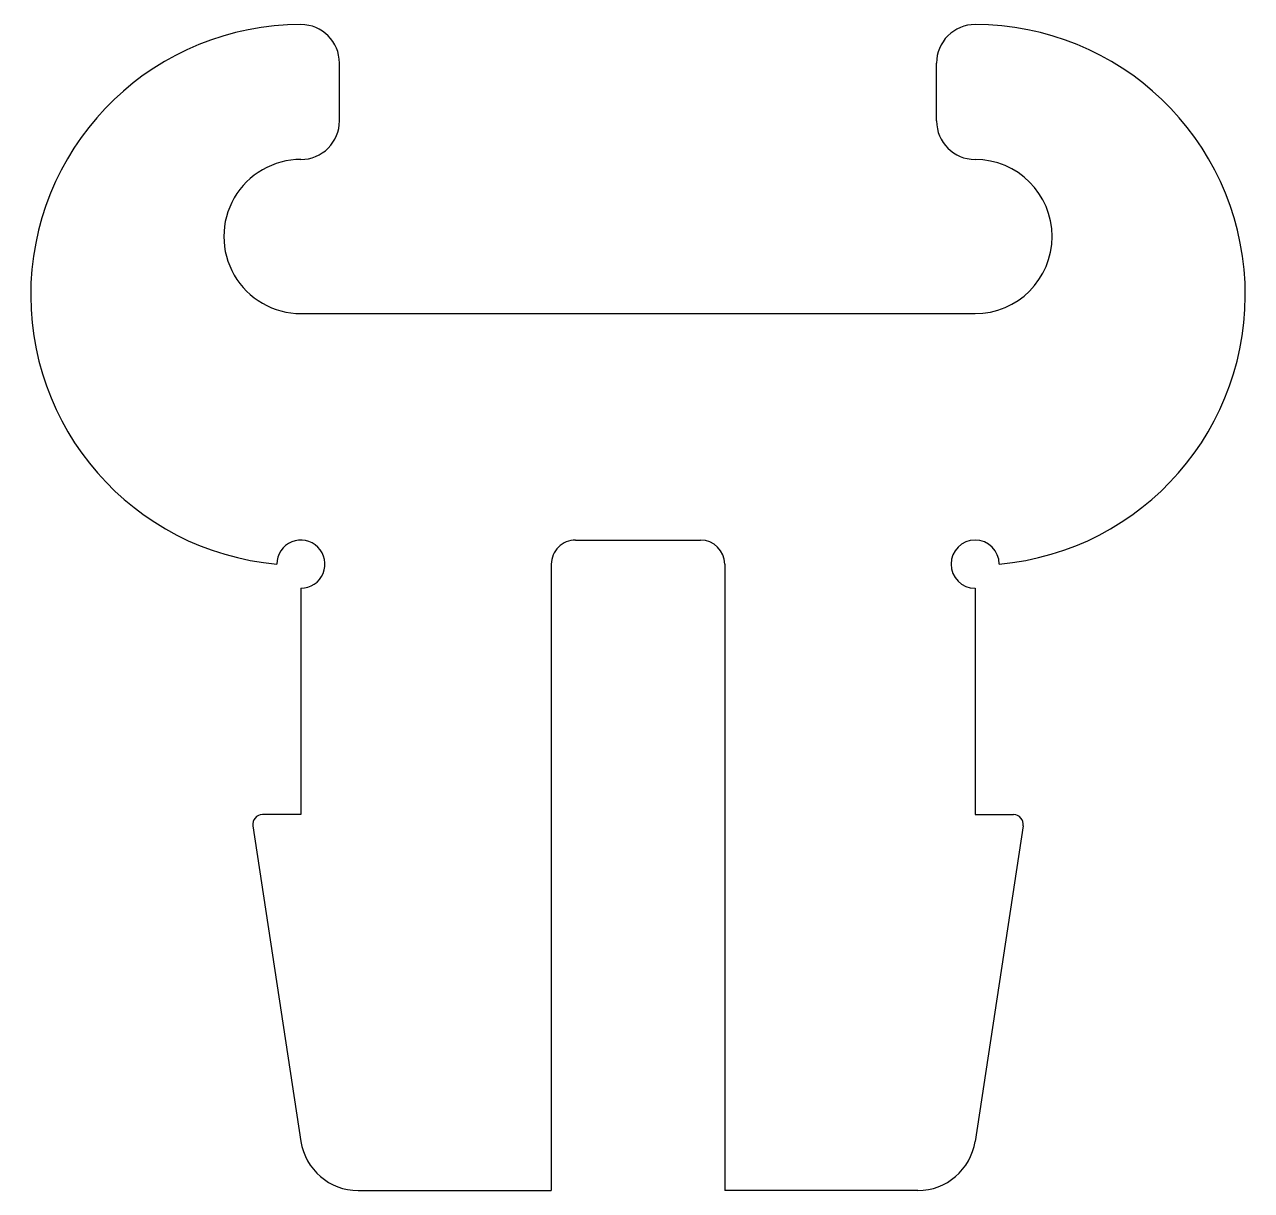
# Model space of a CAD drawing. Header units: millimetres. Extents: x -36.9 to -24.1, y 3.5 to 15.6.
import ezdxf

# ---------------------------------------------------------------- set-up
doc = ezdxf.new("R2010")
doc.units = ezdxf.units.MM
doc.layers.add('Shape2DView025', color=7, linetype='CONTINUOUS')

msp = doc.modelspace()

# ---------------------------------------------------------------- linework, layer by layer
at = {"layer": 'Shape2DView025'}
for p, q in [((-33.6, 14.6), (-33.6, 15.2)), ((-27.4, 14.6), (-27.4, 15.2)), ((-34, 12.6), (-27, 12.6)), ((-31.15, 10.25), (-29.85, 10.25)), ((-31.4, 10), (-31.4, 3.5)), ((-29.6, 10), (-29.6, 3.5)), ((-34, 9.75), (-34, 7.4)), ((-27, 9.75), (-27, 7.4)), ((-34, 7.4), (-34.4, 7.4)), ((-27, 7.4), (-26.6, 7.4)), ((-34.4989, 7.28494), (-34, 4.00966)), ((-26.5011, 7.28494), (-27, 4.00966)), ((-33.4068, 3.5), (-31.4, 3.5)), ((-27.5932, 3.5), (-29.6, 3.5))]:
    msp.add_line(p, q, dxfattribs=at)
for centre, major_axis, start_param, end_param in [((-34, 12.7944), (0, -2.80558), 3.14159, 6.19396), ((-34, 15.2), (0, -0.4), 1.5708, 3.14159), ((-27, 15.2), (0, -0.4), 3.14159, 4.71239), ((-27, 12.7944), (0, -2.80558), 0.0892265, 3.14159), ((-34, 14.6), (0, -0.4), 0, 1.5708), ((-27, 14.6), (0, -0.4), 4.71239, 0), ((-34, 13.4), (0, -0.8), 3.14159, 0), ((-27, 13.4), (0, -0.8), 0, 3.14159), ((-34, 10), (0, -0.25), 0, 4.71239), ((-31.15, 10), (0, -0.25), 3.14159, 4.71239), ((-29.85, 10), (0, -0.25), 1.5708, 3.14159), ((-27, 10), (0, -0.25), 1.5708, 0), ((-34.4, 7.3), (0, -0.1), 3.14159, 4.86354), ((-26.6, 7.3), (0, -0.1), 1.41965, 3.14159), ((-33.4068, 4.1), (0, -0.6), 4.86354, 0), ((-27.5932, 4.1), (0, -0.6), 0, 1.41965)]:
    msp.add_ellipse(centre, major_axis=major_axis, ratio=1, start_param=start_param, end_param=end_param, dxfattribs=at)

doc.saveas('drawing.dxf')
